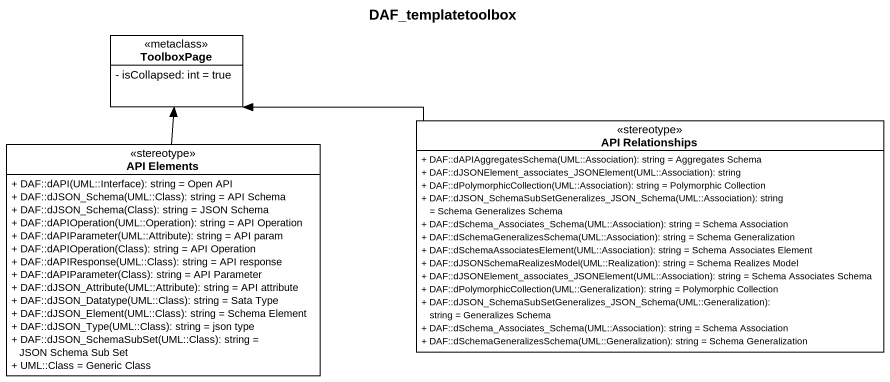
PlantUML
@startuml
title DAF_templatetoolbox
hide circle
hide empty members
skinparam classAttributeIconSize 0
class ToolboxPage <<metaclass>> {
  - isCollapsed: int = true
}
class "API Elements" as API_Elements <<stereotype>> {
  {field} + DAF::dAPI(UML::Interface): string = Open API
  {field} + DAF::dJSON_Schema(UML::Class): string = API Schema
  {field} + DAF::dJSON_Schema(Class): string = JSON Schema
  {field} + DAF::dAPIOperation(UML::Operation): string = API Operation
  {field} + DAF::dAPIParameter(UML::Attribute): string = API param
  {field} + DAF::dAPIOperation(Class): string = API Operation
  {field} + DAF::dAPIResponse(UML::Class): string = API response
  {field} + DAF::dAPIParameter(Class): string = API Parameter
  {field} + DAF::dJSON_Attribute(UML::Attribute): string = API attribute
  {field} + DAF::dJSON_Datatype(UML::Class): string = Sata Type
  {field} + DAF::dJSON_Element(UML::Class): string = Schema Element
  {field} + DAF::dJSON_Type(UML::Class): string = json type
  {field} + DAF::dJSON_SchemaSubSet(UML::Class): string = JSON Schema Sub Set
  + UML::Class = Generic Class
}
class "API Relationships" as API_Relationships <<stereotype>> {
  {field} + DAF::dAPIAggregatesSchema(UML::Association): string = Aggregates Schema
  {field} + DAF::dJSONElement_associates_JSONElement(UML::Association): string
  {field} + DAF::dPolymorphicCollection(UML::Association): string = Polymorphic Collection
  {field} + DAF::dJSON_SchemaSubSetGeneralizes_JSON_Schema(UML::Association): string = Schema Generalizes Schema
  {field} + DAF::dSchema_Associates_Schema(UML::Association): string = Schema Association
  {field} + DAF::dSchemaGeneralizesSchema(UML::Association): string = Schema Generalization
  {field} + DAF::dSchemaAssociatesElement(UML::Association): string = Schema Associates Element
  {field} + DAF::dJSONSchemaRealizesModel(UML::Realization): string = Schema Realizes Model
  {field} + DAF::dJSONElement_associates_JSONElement(UML::Association): string = Schema Associates Schema
  {field} + DAF::dPolymorphicCollection(UML::Generalization): string = Polymorphic Collection
  {field} + DAF::dJSON_SchemaSubSetGeneralizes_JSON_Schema(UML::Generalization): string = Generalizes Schema
  {field} + DAF::dSchema_Associates_Schema(UML::Association): string = Schema Association
  {field} + DAF::dSchemaGeneralizesSchema(UML::Generalization): string = Schema Generalization
}
API_Elements -up-> ToolboxPage
API_Relationships -left-> ToolboxPage
@enduml
